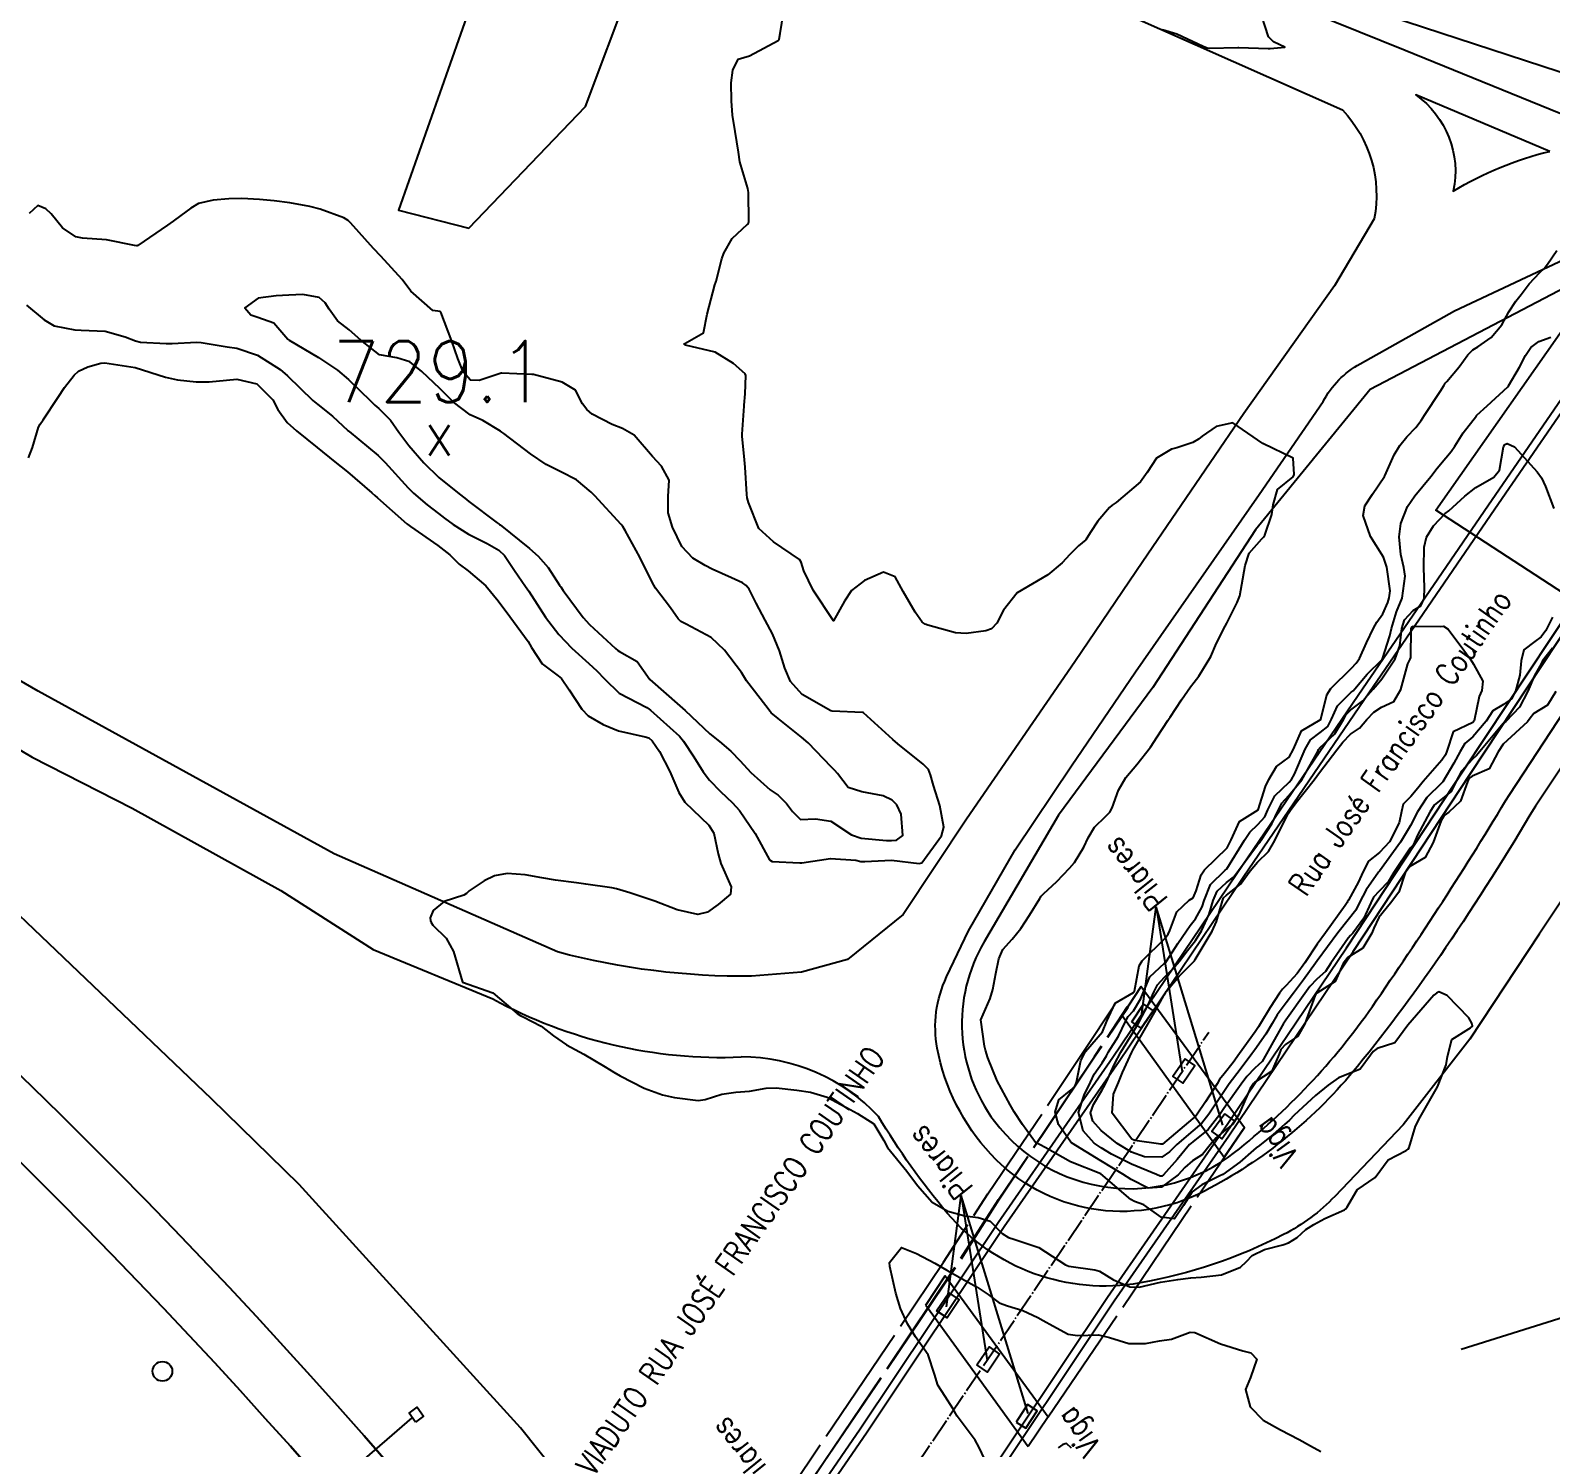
# Model space of a CAD drawing. Header units: metres. Extents: x 318500 to 325275, y 7408834 to 7428799.
# Drawn here: x 323773.1 to 323872.8, y 7420597.8 to 7420690.7 of the extents above; entities that cross this region are included whole.
import ezdxf
from ezdxf.enums import TextEntityAlignment as Align

# ---------------------------------------------------------------- set-up
doc = ezdxf.new("R2010")
doc.units = ezdxf.units.M
doc.header["$MEASUREMENT"] = 0
for name, pattern in [('CONTINUO', [0]), ('TRACEJADO', [8.7, 8, -0.7]), ('TRACO-PONTO', [1.88, 1.6, -0.14, 0, -0.14])]:
    doc.linetypes.add(name, pattern=pattern)
for name, color, linetype in [('Canteiro', 45, 'Continuous'), ('Curvas de Nivel 1m', 11, 'Continuous'), ('Curvas de Nivel 5m', 15, 'Continuous'), ('Divisas', 45, 'Continuous'), ('Edificações', 30, 'Continuous'), ('Linha Férrea', 20, 'Continuous'), ('PILAR', 45, 'Continuous'), ('Pontes_Viadutos_Tubos', 190, 'Continuous'), ('Pontos Cotados', 45, 'Continuous'), ('Postes', 20, 'Continuous'), ('Pórticos', 45, 'Continuous'), ('TEXTO', 45, 'Continuous'), ('VIADUTO', 190, 'Continuous'), ('Vias Primárias', 230, 'Continuous'), ('Vias Secundárias', 230, 'Continuous'), ('VIGA', 190, 'Continuous')]:
    doc.layers.add(name, color=color, linetype=linetype)
doc.styles.add('ROMANS', font='romans', dxfattribs={"height": 0.2})
doc.styles.add('Style-STANDARD', font='STANDARD.shx')

# ---------------------------------------------------------------- blocks, each defined once
blk = doc.blocks.new('ELVTXT_47')
at = {"layer": 'Pontos Cotados', "linetype": 'Continuous', "style": 'Style-STANDARD'}
for s, height, p in [('729.1', 4, (0, 4)), ('x', 3, (0, 0))]:
    blk.add_text(s, height=height, dxfattribs=at).set_placement(p, align=Align.MIDDLE_CENTER)

msp = doc.modelspace()

# ---------------------------------------------------------------- linework, layer by layer
at = {"layer": 'Canteiro'}
msp.add_lwpolyline([(323846.684, 7420647.61), (323840.5, 7420639.227), (323835.632, 7420630.944, 0.303275), (323836.31, 7420619.169, 0.419573), (323852.034, 7420617.117, 0.074922), (323861.081, 7420626.703, 0.016177), (323870.089, 7420640.616), (323878.593, 7420653.574), (323880.651, 7420654.599), (323888.376, 7420667.037), (323896.38, 7420679.045), (323904.203, 7420691.505), (323909.68, 7420700.092, 1.044728), (323908.093, 7420701.006), (323897.716, 7420685.339), (323889.804, 7420673.974), (323882.616, 7420663.461), (323876.839, 7420654.731), (323875.514, 7420652.539), (323865.243, 7420659.235), (323874.967, 7420673.079), (323875.196, 7420674.593), (323860.927, 7420667.148), (323853.411, 7420657.931)], format="xyb", close=True, dxfattribs=at)
at = {"layer": 'Curvas de Nivel 1m', "flags": 128}
for points, elevation in [([(323772.963, 7420662.669), (323773.229, 7420663.328), (323773.625, 7420664.663), (323773.717, 7420664.857), (323773.915, 7420665.157), (323774.909, 7420666.645), (323775.316, 7420667.262), (323775.952, 7420668.072), (323776.25, 7420668.331), (323776.858, 7420668.617), (323777.701, 7420668.867), (323777.964, 7420668.879), (323779.96, 7420668.58), (323781.951, 7420667.939), (323782.725, 7420667.762), (323783.947, 7420667.632), (323784.817, 7420667.642), (323785.949, 7420667.743), (323786.629, 7420667.81), (323787.945, 7420667.502), (323788.977, 7420666.454), (323789.305, 7420665.83), (323789.915, 7420664.983), (323790.544, 7420664.434), (323791.894, 7420663.341), (323793.054, 7420662.402), (323793.87, 7420661.74), (323795.474, 7420660.366), (323795.67, 7420660.185), (323795.847, 7420660.038), (323797.76, 7420658.341), (323797.829, 7420658.284), (323798.01, 7420658.154), (323799.809, 7420656.919), (323800.585, 7420656.298), (323801.196, 7420655.691), (323801.79, 7420655.25), (323802.947, 7420654.268), (323803.765, 7420653.291), (323804.529, 7420652.248), (323805.726, 7420650.611), (323805.952, 7420650.227), (323806.642, 7420649.149), (323807.702, 7420648.376), (323807.912, 7420648.198), (323808.425, 7420647.457), (323809.248, 7420646.184), (323809.664, 7420645.756), (323810.644, 7420645.176), (323811.649, 7420644.756), (323813.393, 7420644.374), (323813.643, 7420644.296), (323813.85, 7420644.118), (323814.328, 7420643.418), (323815.024, 7420642.106), (323815.599, 7420640.715), (323815.997, 7420640.094), (323817.568, 7420638.577), (323817.903, 7420638.065), (323818.178, 7420636.692), (323818.356, 7420636.058), (323819.028, 7420634.536), (323818.991, 7420634.048), (323818.181, 7420633.378), (323817.492, 7420632.872), (323816.843, 7420632.726), (323815.494, 7420633.039), (323814.027, 7420633.59), (323813.505, 7420633.776), (323812.391, 7420634.137), (323811.514, 7420634.405), (323811.204, 7420634.466), (323809.518, 7420634.706), (323808.906, 7420634.8), (323807.522, 7420634.969), (323806.615, 7420635.122), (323805.527, 7420635.331), (323804.357, 7420635.418), (323803.525, 7420635.257), (323802.852, 7420634.935), (323801.856, 7420634.277), (323801.676, 7420634.11), (323801.506, 7420634.002), (323800.228, 7420633.57), (323799.49, 7420632.977), (323799.293, 7420632.503), (323799.331, 7420632.312), (323799.366, 7420632.199), (323799.477, 7420632.02), (323800.355, 7420631.182), (323800.84, 7420630.289), (323801.43, 7420628.28), (323803.42, 7420627.599), (323804.997, 7420626.236), (323805.25, 7420626.084), (323805.398, 7420626.022), (323806.577, 7420625.397), (323807.386, 7420624.779), (323808.239, 7420624.191), (323809.371, 7420623.574), (323810.768, 7420622.75), (323811.354, 7420622.386), (323811.769, 7420622.144), (323813.338, 7420621.351), (323814.532, 7420620.908), (323815.329, 7420620.729), (323816.877, 7420620.526), (323817.328, 7420620.588), (323818.431, 7420620.956), (323819.335, 7420621.068), (323820.229, 7420621.139), (323821.34, 7420621.334), (323821.991, 7420621.359), (323823.338, 7420621.208), (323824.237, 7420621.076), (323825.332, 7420620.76), (323826.848, 7420619.945), (323827.317, 7420619.687), (323828.382, 7420618.995), (323829.049, 7420617.914), (323829.293, 7420617.447), (323830.555, 7420615.891), (323831.256, 7420614.952), (323832.213, 7420613.87), (323833.234, 7420613.269), (323834.352, 7420612.964), (323835.23, 7420612.862), (323836.031, 7420612.621), (323836.8, 7420611.806), (323837.216, 7420611.547), (323837.575, 7420611.436), (323839.207, 7420610.906), (323840.959, 7420609.753), (323841.189, 7420609.665), (323842.893, 7420609.432), (323843.186, 7420609.335), (323844.107, 7420608.784), (323845.176, 7420608.31), (323845.792, 7420608.306), (323847.179, 7420608.619), (323848.332, 7420608.803), (323849.183, 7420608.913), (323849.855, 7420608.962), (323851.185, 7420609.095), (323852.435, 7420609.601), (323852.82, 7420609.971), (323853.202, 7420610.362), (323854.011, 7420610.774), (323855.213, 7420611.07), (323855.579, 7420611.192), (323856.14, 7420611.551), (323856.709, 7420612.066), (323857.233, 7420612.397), (323857.962, 7420612.806), (323859.248, 7420613.376), (323859.337, 7420613.421), (323859.416, 7420613.508), (323860.095, 7420614.668), (323861.27, 7420615.49), (323862.121, 7420616.644), (323863.297, 7420617.252), (323863.419, 7420617.337), (323863.486, 7420617.457), (323863.918, 7420618.854), (323864.213, 7420619.447), (323865.35, 7420621.43), (323865.931, 7420622.865), (323866.012, 7420623.424), (323866.29, 7420624.528), (323867.407, 7420625.235), (323867.524, 7420625.292), (323867.641, 7420625.407), (323867.614, 7420625.609), (323867.415, 7420625.941), (323865.997, 7420627.424), (323865.433, 7420627.661), (323865.286, 7420627.579), (323865.113, 7420627.435), (323863.41, 7420625.46), (323862.551, 7420624.314), (323861.387, 7420623.939), (323861.126, 7420623.751), (323860.969, 7420623.494), (323860.29, 7420622.576), (323859.361, 7420622.219), (323858.863, 7420622.011), (323858.19, 7420621.527), (323857.343, 7420620.85), (323855.951, 7420619.561), (323855.643, 7420619.247), (323855.321, 7420618.967), (323854.581, 7420618.307), (323853.683, 7420617.586), (323853.465, 7420617.421), (323853.295, 7420617.27), (323852.392, 7420616.494), (323851.271, 7420615.676), (323851.228, 7420615.663), (323851.113, 7420615.622), (323849.903, 7420614.994), (323849.259, 7420614.535), (323848.691, 7420613.648), (323848.113, 7420612.781), (323847.238, 7420612.884), (323846.107, 7420613.687), (323845.477, 7420613.922), (323845.253, 7420614.041), (323843.27, 7420615.72), (323841.282, 7420616.519), (323839.621, 7420617.449), (323839.298, 7420617.628), (323839.002, 7420617.783), (323838.145, 7420618.958), (323837.603, 7420619.797), (323837.327, 7420620.249), (323836.485, 7420621.813), (323835.865, 7420623.33), (323835.714, 7420623.825), (323835.658, 7420624.101), (323835.4, 7420625.83), (323836.02, 7420627.222), (323836.197, 7420627.818), (323836.401, 7420628.86), (323836.59, 7420629.819), (323836.857, 7420630.425), (323837.473, 7420631.118), (323838.03, 7420631.802), (323838.598, 7420632.688), (323839.267, 7420633.784), (323839.365, 7420633.93), (323839.515, 7420634.089), (323840.399, 7420634.895), (323841.223, 7420635.755), (323841.544, 7420636.137), (323842.166, 7420637.132), (323842.438, 7420637.741), (323842.86, 7420638.447), (323843.581, 7420639.14), (323843.872, 7420639.439), (323844.021, 7420639.724), (323844.442, 7420640.883), (323844.922, 7420641.71), (323845.629, 7420642.563), (323846.524, 7420643.687), (323846.968, 7420644.362), (323847.666, 7420645.435), (323847.762, 7420645.575), (323847.825, 7420645.668), (323848.559, 7420646.789), (323849.151, 7420647.655), (323849.393, 7420647.963), (323849.707, 7420648.34), (323850.494, 7420649.638), (323850.866, 7420650.5), (323851.434, 7420651.625), (323851.549, 7420651.827), (323851.76, 7420652.265), (323852.219, 7420653.168), (323852.388, 7420653.611), (323852.532, 7420654.354), (323852.741, 7420655.606), (323853.011, 7420656.403), (323853.826, 7420657.35), (323853.952, 7420657.465), (323854.035, 7420657.588), (323854.492, 7420658.942), (323854.577, 7420659.583), (323854.866, 7420660.584), (323855.878, 7420661.408), (323855.959, 7420661.569), (323855.896, 7420662.64), (323853.91, 7420663.59), (323851.93, 7420664.956), (323850.843, 7420664.719), (323849.917, 7420664.088), (323849.68, 7420663.886), (323849.307, 7420663.656), (323848.253, 7420663.319), (323847.903, 7420663.218), (323846.938, 7420662.64), (323846.307, 7420661.694), (323845.874, 7420661.085), (323844.288, 7420659.724), (323844.028, 7420659.557), (323843.855, 7420659.411), (323843.081, 7420658.498), (323842.574, 7420657.743), (323842.285, 7420657.284), (323841.817, 7420656.888), (323841.243, 7420656.324), (323840.739, 7420655.766), (323839.792, 7420654.983), (323837.78, 7420653.81), (323836.898, 7420652.684), (323836.463, 7420651.823), (323836.115, 7420651.456), (323835.742, 7420651.316), (323834.45, 7420651.138), (323833.74, 7420651.182), (323831.941, 7420651.693), (323831.748, 7420651.759), (323831.558, 7420651.892), (323831.113, 7420652.544), (323830.319, 7420653.905), (323829.789, 7420654.852), (323829.026, 7420655.155), (323827.787, 7420654.623), (323826.936, 7420653.953), (323826.46, 7420653.269), (323825.75, 7420651.97), (323824.424, 7420653.984), (323823.793, 7420655.251), (323823.635, 7420655.829), (323823.51, 7420655.994), (323821.817, 7420657.143), (323820.861, 7420658.035), (323820.167, 7420659.734), (323820.093, 7420660.047), (323820.062, 7420660.247), (323819.955, 7420662.049), (323819.891, 7420662.768), (323819.761, 7420664.051), (323819.76, 7420664.204), (323819.881, 7420666.051), (323819.889, 7420666.102), (323819.948, 7420666.846), (323820.008, 7420668.049), (323819.962, 7420668.16), (323819.19, 7420668.839), (323817.983, 7420669.584), (323816.044, 7420670.045), (323815.989, 7420670.059), (323815.955, 7420670.101), (323815.954, 7420670.137), (323815.991, 7420670.163), (323817.224, 7420670.859), (323817.457, 7420672.078), (323817.961, 7420673.993), (323817.993, 7420674.071), (323818.004, 7420674.107), (323818.043, 7420674.242), (323818.432, 7420675.699), (323818.551, 7420676.065), (323819.108, 7420677.032), (323820.099, 7420677.972), (323820.143, 7420678.006), (323820.175, 7420678.049), (323820.195, 7420678.143), (323820.179, 7420680.049), (323820.124, 7420680.303), (323819.598, 7420682.056), (323819.516, 7420682.696), (323819.289, 7420684.059), (323819.133, 7420685.113), (323819.053, 7420686.061), (323819.032, 7420687.248), (323819.146, 7420688.061), (323819.497, 7420688.797), (323820.24, 7420689), (323822.13, 7420690.022), (323822.175, 7420690.097), (323822.257, 7420690.482), (323822.468, 7420691.826)], 732), ([(323847.32, 7420690.734), (323848.268, 7420690.454), (323849.982, 7420689.653), (323850.258, 7420689.541), (323850.393, 7420689.513), (323852.259, 7420689.548), (323852.328, 7420689.551), (323854.258, 7420689.485), (323854.374, 7420689.483), (323855.338, 7420689.584), (323854.591, 7420689.923), (323854.267, 7420690.253), (323853.836, 7420691.604)], 732), ([(323772.838, 7420672.672), (323774, 7420671.698), (323774.656, 7420671.309), (323775.994, 7420671.041), (323776.408, 7420671.037), (323777.994, 7420670.956), (323779.302, 7420670.587), (323779.986, 7420670.324), (323780.309, 7420670.251), (323781.984, 7420670.152), (323782.384, 7420670.144), (323783.986, 7420670.233), (323784.292, 7420670.21), (323785.982, 7420669.945), (323786.631, 7420669.839), (323787.974, 7420669.387), (323789.474, 7420668.447), (323789.954, 7420668.034), (323791.607, 7420666.423), (323791.927, 7420666.149), (323792.9, 7420665.386), (323793.911, 7420664.452), (323793.944, 7420664.423), (323793.98, 7420664.389), (323795.887, 7420662.815), (323796.348, 7420662.355), (323797.855, 7420660.682), (323798.204, 7420660.335), (323799.102, 7420659.581), (323799.837, 7420659.02), (323800.243, 7420658.713), (323800.801, 7420658.295), (323801.821, 7420657.663), (323803.04, 7420657.039), (323803.805, 7420656.609), (323804.179, 7420656.254), (323804.821, 7420655.275), (323805.554, 7420654.233), (323805.775, 7420653.913), (323806.871, 7420652.213), (323807.733, 7420651.071), (323808.58, 7420650.191), (323809.71, 7420649.172), (323810.231, 7420648.698), (323810.739, 7420648.164), (323811.686, 7420647.232), (323813.498, 7420646.297), (323813.671, 7420646.19), (323813.758, 7420646.119), (323815.645, 7420644.409), (323815.919, 7420644.096), (323816.598, 7420643.054), (323817.205, 7420642.076), (323817.612, 7420641.53), (323818.333, 7420640.791), (323819.127, 7420640.047), (323819.583, 7420639.544), (323820.61, 7420638.029), (323821.543, 7420636.306), (323821.717, 7420636.192), (323823.541, 7420636.101), (323823.671, 7420636.117), (323825.544, 7420636.398), (323827.207, 7420636.279), (323827.543, 7420636.208), (323827.809, 7420636.202), (323829.544, 7420636.284), (323831.361, 7420636.073), (323831.542, 7420636.116), (323832.825, 7420637.871), (323832.978, 7420638.46), (323832.72, 7420639.873), (323832.312, 7420641.177), (323832.113, 7420641.883), (323831.979, 7420642.24), (323831.627, 7420642.569), (323829.974, 7420643.907), (323829.644, 7420644.2), (323827.71, 7420645.939), (323827.67, 7420645.967), (323827.642, 7420645.969), (323825.671, 7420646.053), (323825.569, 7420646.074), (323823.687, 7420647.143), (323822.929, 7420648.002), (323822.567, 7420648.865), (323822.205, 7420650.013), (323821.737, 7420651.12), (323821.259, 7420652.027), (323820.673, 7420653.13), (323820.219, 7420654.043), (323820.031, 7420654.295), (323819.784, 7420654.459), (323819.056, 7420654.788), (323817.793, 7420655.367), (323817.329, 7420655.61), (323816.532, 7420656.089), (323815.811, 7420656.85), (323815.195, 7420658.11), (323814.906, 7420659.052), (323814.9, 7420660.114), (323814.963, 7420661.205), (323814.478, 7420662.121), (323813.889, 7420662.747), (323812.672, 7420664.142), (323811.916, 7420664.575), (323811.236, 7420664.845), (323809.93, 7420665.525), (323809.569, 7420665.82), (323809.287, 7420666.19), (323808.831, 7420667.084), (323807.951, 7420667.62), (323806.069, 7420668.118), (323805.959, 7420668.13), (323804.004, 7420668.214), (323803.959, 7420668.207), (323802.509, 7420667.724), (323801.952, 7420667.761), (323801.465, 7420668.295), (323801.104, 7420669.167), (323800.729, 7420670.303), (323800.009, 7420672.216), (323799.951, 7420672.253), (323799.466, 7420672.318), (323798.029, 7420673.594), (323797.463, 7420674.349), (323796.063, 7420675.874), (323795.579, 7420676.375), (323794.087, 7420678.065), (323793.917, 7420678.222), (323793.641, 7420678.397), (323792.098, 7420678.963), (323791.405, 7420679.126), (323790.104, 7420679.364), (323789.068, 7420679.498), (323788.107, 7420679.585), (323786.942, 7420679.653), (323786.107, 7420679.628), (323785.078, 7420679.543), (323784.102, 7420679.33), (323783.599, 7420679.034), (323782.947, 7420678.541), (323782.453, 7420678.179), (323782.084, 7420677.903), (323780.142, 7420676.579), (323780.092, 7420676.557), (323780.07, 7420676.558), (323779.919, 7420676.582), (323778.073, 7420676.942), (323776.507, 7420677.057), (323776.075, 7420677.139), (323775.183, 7420677.746), (323774.449, 7420678.655), (323774.095, 7420678.979), (323773.574, 7420679.189), (323773.009, 7420678.671)], 731), ([(323873.116, 7420647.336), (323872.576, 7420646.451), (323871.678, 7420645.898), (323871.434, 7420645.593), (323871.251, 7420645.356), (323869.655, 7420643.897), (323869.338, 7420643.385), (323868.748, 7420642.278), (323867.626, 7420641.799), (323867.402, 7420641.632), (323867.311, 7420641.413), (323866.86, 7420640.159), (323866.089, 7420639.425), (323865.791, 7420639.225), (323865.585, 7420638.885), (323865.063, 7420637.438), (323864.536, 7420636.464), (323863.546, 7420635.882), (323863.239, 7420635.465), (323862.81, 7420634.181), (323862.278, 7420633.478), (323861.5, 7420632.521), (323861.168, 7420631.819), (323861.043, 7420631.494), (323860.464, 7420630.511), (323859.466, 7420629.905), (323859.177, 7420629.514), (323858.638, 7420628.326), (323857.431, 7420627.579), (323857.409, 7420627.562), (323857.394, 7420627.541), (323857.336, 7420627.448), (323856.65, 7420625.551), (323856.205, 7420624.751), (323855.39, 7420624.204), (323855.088, 7420623.868), (323854.97, 7420623.574), (323854.49, 7420622.452), (323853.352, 7420621.704), (323853.287, 7420621.655), (323853.245, 7420621.592), (323853.062, 7420621.31), (323852.326, 7420619.605), (323851.943, 7420618.988), (323851.313, 7420618.503), (323850.845, 7420618.087), (323850.457, 7420617.628), (323849.934, 7420616.99), (323849.284, 7420616.57), (323848.788, 7420616.137), (323848.353, 7420615.654), (323847.262, 7420614.848), (323846.371, 7420614.793), (323845.267, 7420615.352), (323844.715, 7420615.706), (323843.283, 7420616.583), (323841.349, 7420617.749), (323841.323, 7420617.773), (323841.301, 7420617.807), (323840.506, 7420618.956), (323840.289, 7420619.765), (323840.513, 7420620.581), (323841.342, 7420621.222), (323841.594, 7420621.498), (323841.68, 7420621.745), (323841.96, 7420623.153), (323842.28, 7420623.736), (323843.393, 7420625.043), (323843.678, 7420625.726), (323844.216, 7420626.92), (323845.429, 7420627.62), (323845.465, 7420627.664), (323845.479, 7420627.699), (323845.796, 7420629.354), (323845.98, 7420629.692), (323847.475, 7420631.149), (323847.703, 7420631.442), (323847.807, 7420631.667), (323848.271, 7420632.89), (323849.08, 7420633.654), (323849.34, 7420633.824), (323849.519, 7420634.272), (323849.864, 7420635.316), (323850.064, 7420635.642), (323851.555, 7420637.092), (323851.829, 7420637.616), (323852.36, 7420638.827), (323853.59, 7420639.59), (323854.084, 7420641.114), (323854.29, 7420641.583), (323854.789, 7420642.418), (323855.635, 7420643.037), (323855.92, 7420643.566), (323856.443, 7420644.773), (323857.669, 7420645.493), (323857.699, 7420645.511), (323857.71, 7420645.539), (323858.104, 7420647.124), (323858.352, 7420647.53), (323859.714, 7420648.871), (323860.024, 7420649.2), (323860.228, 7420649.505), (323860.697, 7420650.539), (323861.16, 7420651.496), (323861.372, 7420651.878), (323861.764, 7420652.439), (323862.086, 7420653.174), (323862.191, 7420653.484), (323862.239, 7420653.937), (323862.037, 7420655.486), (323861.81, 7420656.144), (323860.965, 7420657.499), (323860.482, 7420658.872), (323860.592, 7420659.503), (323861.094, 7420660.271), (323861.879, 7420661.431), (323861.909, 7420661.49), (323862.516, 7420662.866), (323862.889, 7420663.475), (323863.348, 7420664.039), (323863.928, 7420664.657), (323864.277, 7420665.112), (323864.495, 7420665.452), (323865.538, 7420667.018), (323865.782, 7420667.433), (323865.848, 7420667.545), (323865.964, 7420667.672), (323866.779, 7420668.621), (323867.346, 7420669.416), (323867.664, 7420669.744), (323867.998, 7420669.946), (323868.864, 7420670.541), (323869.578, 7420671.387), (323870.028, 7420672.222), (323870.48, 7420672.931), (323870.841, 7420673.372), (323871.362, 7420674.055), (323872.062, 7420674.803), (323872.343, 7420675.079), (323872.567, 7420675.353), (323873.171, 7420676.257)], 733), ([(323872.893, 7420650.178), (323872.243, 7420649.345), (323872.058, 7420649.005), (323871.71, 7420648.384), (323871.272, 7420647.356), (323870.737, 7420646.312), (323869.825, 7420645.378), (323869.669, 7420645.236), (323868.137, 7420643.403), (323867.91, 7420643.142), (323867.643, 7420642.911), (323866.916, 7420642.128), (323866.564, 7420641.421), (323866.249, 7420640.785), (323865.603, 7420640.271), (323865.145, 7420639.889), (323864.85, 7420639.441), (323864.045, 7420637.923), (323863.849, 7420637.456), (323863.75, 7420637.274), (323863.564, 7420637.077), (323862.48, 7420635.476), (323862.131, 7420634.881), (323861.522, 7420634.259), (323861.158, 7420633.851), (323860.987, 7420633.495), (323860.522, 7420632.478), (323859.795, 7420631.507), (323859.645, 7420631.351), (323859.485, 7420631.176), (323858.354, 7420629.527), (323858.001, 7420628.983), (323857.444, 7420628.479), (323856.986, 7420627.997), (323856.659, 7420627.552), (323855.412, 7420625.808), (323855.312, 7420625.67), (323855.255, 7420625.572), (323854.579, 7420624.387), (323854.15, 7420623.582), (323853.864, 7420623.093), (323853.366, 7420622.643), (323852.847, 7420622.108), (323852.472, 7420621.603), (323851.334, 7420620.011), (323851.083, 7420619.624), (323850.321, 7420618.624), (323849.302, 7420617.821), (323849.092, 7420617.643), (323848.278, 7420616.663), (323847.384, 7420615.668), (323847.269, 7420615.582), (323847.175, 7420615.577), (323846.929, 7420615.675), (323845.28, 7420616.352), (323843.982, 7420617.02), (323843.296, 7420617.422), (323842.843, 7420617.727), (323842.11, 7420618.54), (323841.804, 7420619.743), (323842.19, 7420620.884), (323842.596, 7420621.731), (323842.833, 7420622.253), (323843.369, 7420622.999), (323843.643, 7420623.451), (323843.79, 7420623.716), (323844.431, 7420624.75), (323844.905, 7420625.707), (323845.08, 7420626.03), (323845.411, 7420626.419), (323845.908, 7420627.208), (323846.088, 7420627.69), (323846.488, 7420628.641), (323847.458, 7420629.534), (323847.531, 7420629.597), (323847.586, 7420629.669), (323848.32, 7420630.813), (323848.893, 7420631.656), (323849.136, 7420632.003), (323849.492, 7420632.445), (323849.928, 7420633.219), (323850.051, 7420633.642), (323850.468, 7420634.694), (323851.438, 7420635.622), (323851.541, 7420635.716), (323852.703, 7420637.603), (323853.038, 7420638.128), (323853.575, 7420638.614), (323854.035, 7420639.133), (323854.236, 7420639.584), (323854.679, 7420640.504), (323855.617, 7420641.395), (323855.78, 7420641.568), (323855.981, 7420641.922), (323856.682, 7420643.554), (323857.017, 7420644.182), (323857.657, 7420644.646), (323858.156, 7420645.039), (323858.413, 7420645.529), (323858.804, 7420646.402), (323859.697, 7420647.297), (323859.817, 7420647.39), (323859.924, 7420647.508), (323860.737, 7420648.472), (323861.72, 7420649.445), (323861.748, 7420649.49), (323862.232, 7420650.993), (323862.334, 7420651.481), (323862.675, 7420652.568), (323863.043, 7420653.471), (323863.222, 7420654.897), (323863.143, 7420655.47), (323862.955, 7420656.331), (323862.841, 7420657.475), (323862.953, 7420658.364), (323863.393, 7420659.467), (323863.867, 7420660.178), (323864.912, 7420661.445), (323865.338, 7420661.988), (323865.899, 7420662.664), (323866.257, 7420663.074), (323866.496, 7420663.424), (323867.036, 7420664.306), (323867.901, 7420665.41), (323867.92, 7420665.431), (323867.94, 7420665.449), (323868.613, 7420666.067), (323869.959, 7420667.307), (323870.019, 7420667.379), (323870.738, 7420668.61), (323871.114, 7420669.363), (323871.468, 7420669.888), (323872.004, 7420670.283), (323872.793, 7420670.564)], 734), ([(323835.838, 7420596.637), (323835.275, 7420597.826), (323835.037, 7420598.273), (323833.855, 7420599.848), (323833.565, 7420600.352), (323833.073, 7420601.12), (323832.595, 7420601.865), (323832.369, 7420602.589), (323831.959, 7420603.872), (323831.127, 7420605.043), (323830.609, 7420605.888), (323830.145, 7420606.89), (323829.828, 7420607.9), (323829.436, 7420609.657), (323829.418, 7420609.907), (323830.204, 7420610.896), (323831.199, 7420610.511), (323832.386, 7420609.868), (323833.183, 7420609.421), (323834.177, 7420608.843), (323835.167, 7420608.288), (323835.885, 7420607.819), (323836.613, 7420607.267), (323837.153, 7420607.07), (323838.169, 7420606.77), (323839.145, 7420606.302), (323839.491, 7420606.122), (323840.12, 7420605.765), (323841.132, 7420605.209), (323841.751, 7420605.121), (323843.132, 7420605.165), (323843.852, 7420604.99), (323845.123, 7420604.6), (323846.199, 7420604.608), (323847.127, 7420604.778), (323847.906, 7420604.881), (323849.136, 7420605.341), (323849.445, 7420605.328), (323851.124, 7420604.573), (323852.599, 7420604.117), (323853.116, 7420604.001), (323853.512, 7420603.584), (323853.098, 7420602.38), (323852.757, 7420601.595), (323853.073, 7420600.463), (323853.927, 7420599.577), (323855.051, 7420598.946), (323856.288, 7420598.301), (323857.035, 7420597.902), (323857.694, 7420597.53)], 733), ([(323841.347, 7420597.745), (323841.034, 7420598.041), (323840.796, 7420597.991), (323840.488, 7420597.758)], 733)]:
    msp.add_lwpolyline(points, dxfattribs=dict(at, elevation=elevation))
at = {"layer": 'Curvas de Nivel 1m', "elevation": 736, "flags": 128}
msp.add_lwpolyline([(323863.752, 7420651.625), (323865.571, 7420651.614), (323865.753, 7420651.626), (323866.06, 7420651.427), (323867.084, 7420650.062), (323867.543, 7420649.412), (323867.717, 7420649.127), (323868.323, 7420648.017), (323868.255, 7420647.402), (323868.075, 7420647.023), (323867.747, 7420645.409), (323867.669, 7420645.317), (323866.391, 7420644.695), (323865.965, 7420643.427), (323865.877, 7420643.188), (323865.634, 7420642.851), (323864.404, 7420641.448), (323864.054, 7420641.013), (323863.605, 7420640.456), (323863.11, 7420639.954), (323862.989, 7420639.469), (323862.836, 7420638.728), (323862.197, 7420637.48), (323861.553, 7420636.789), (323860.823, 7420636.221), (323860.463, 7420635.501), (323860.175, 7420634.859), (323859.512, 7420633.675), (323859.449, 7420633.573), (323859.419, 7420633.511), (323859.307, 7420633.313), (323858.005, 7420631.532), (323857.472, 7420630.779), (323856.647, 7420629.552), (323856.154, 7420628.855), (323855.437, 7420628.067), (323855.182, 7420627.824), (323854.991, 7420627.574), (323854.372, 7420626.629), (323853.749, 7420625.587), (323853.617, 7420625.368), (323853.394, 7420625.034), (323852.376, 7420623.605), (323851.955, 7420623.028), (323851.36, 7420622.29), (323851.067, 7420621.912), (323850.895, 7420621.627), (323850.139, 7420620.445), (323849.604, 7420619.646), (323849.476, 7420619.49), (323849.317, 7420619.344), (323847.31, 7420617.67), (323847.22, 7420617.671), (323845.506, 7420617.901), (323845.303, 7420618.003), (323844.017, 7420619.713), (323844.097, 7420620.954), (323844.429, 7420621.709), (323844.706, 7420622.36), (323845.309, 7420623.701), (323845.381, 7420623.832), (323846.448, 7420625.684), (323846.786, 7420626.302), (323847.427, 7420627.456), (323847.509, 7420627.589), (323847.563, 7420627.669), (323848.42, 7420628.686), (323849.374, 7420629.651), (323849.417, 7420629.694), (323849.461, 7420629.765), (323850.573, 7420631.634), (323850.856, 7420632.263), (323851.245, 7420633.624), (323851.327, 7420633.809), (323851.515, 7420633.982), (323852.429, 7420634.704), (323853.072, 7420635.597), (323853.546, 7420636.161), (323854.281, 7420636.854), (323854.687, 7420637.579), (323854.969, 7420638.176), (323855.587, 7420639.371), (323855.703, 7420639.568), (323856.096, 7420640.061), (323857.271, 7420641.545), (323857.625, 7420642.035), (323858.752, 7420643.523), (323859.148, 7420644.017), (323859.655, 7420644.541), (323860.231, 7420644.935), (323860.722, 7420645.499), (323861.181, 7420645.991), (323861.682, 7420646.312), (323862.487, 7420646.679), (323862.957, 7420647.471), (323863.4, 7420649.148), (323863.57, 7420649.462), (323863.601, 7420649.582), (323863.636, 7420651.462), (323863.659, 7420651.554)], close=True, dxfattribs=at)
at = {"layer": 'Curvas de Nivel 5m', "elevation": 730, "flags": 128}
msp.add_lwpolyline([(323819.906, 7420648.251), (323819.705, 7420648.59), (323818.608, 7420650.061), (323817.732, 7420650.885), (323816.082, 7420651.757), (323815.747, 7420651.92), (323815.568, 7420652.103), (323815.055, 7420652.816), (323814.083, 7420654.125), (323813.961, 7420654.306), (323813.785, 7420654.633), (323813.055, 7420656.137), (323812.076, 7420657.898), (323811.928, 7420658.149), (323811.832, 7420658.285), (323810.087, 7420660.177), (323809.976, 7420660.293), (323809.862, 7420660.401), (323808.893, 7420661.218), (323807.875, 7420661.747), (323806.904, 7420662.22), (323805.89, 7420662.911), (323804.128, 7420664.257), (323803.995, 7420664.343), (323803.911, 7420664.4), (323802.755, 7420665.114), (323801.922, 7420665.474), (323800.828, 7420666.301), (323799.943, 7420667.206), (323798.759, 7420668.328), (323797.969, 7420668.956), (323797.108, 7420669.218), (323795.976, 7420669.421), (323794.758, 7420670.382), (323793.997, 7420671.048), (323793.231, 7420671.631), (323792.682, 7420672.41), (323792.424, 7420672.822), (323792.021, 7420673.159), (323790.949, 7420673.361), (323790.023, 7420673.312), (323789.194, 7420673.287), (323788.02, 7420673.117), (323787.151, 7420672.483), (323787.552, 7420672.024), (323788.004, 7420671.88), (323789.053, 7420671.512), (323789.96, 7420670.44), (323789.99, 7420670.413), (323790.052, 7420670.377), (323791.972, 7420669.227), (323793.214, 7420668.401), (323793.951, 7420667.794), (323795.402, 7420666.375), (323795.669, 7420666.115), (323795.925, 7420665.89), (323796.69, 7420665.125), (323797.244, 7420664.347), (323797.897, 7420663.469), (323798.887, 7420662.325), (323799.866, 7420661.366), (323801.206, 7420660.29), (323801.576, 7420660.013), (323801.845, 7420659.804), (323803.691, 7420658.402), (323803.83, 7420658.308), (323803.854, 7420658.283), (323803.881, 7420658.259), (323805.807, 7420656.713), (323806.374, 7420656.224), (323807.039, 7420655.464), (323807.781, 7420654.308), (323807.827, 7420654.247), (323807.858, 7420654.199), (323808.019, 7420653.955), (323809.326, 7420652.184), (323809.743, 7420651.733), (323811.463, 7420650.154), (323811.597, 7420650.03), (323811.718, 7420649.956), (323812.884, 7420649.311), (323813.7, 7420648.12), (323815.675, 7420646.413), (323816.025, 7420646.095), (323817.648, 7420644.576), (323818.273, 7420644.061), (323819.016, 7420643.432), (323819.628, 7420642.793), (323820.317, 7420642.033), (323821.603, 7420640.899), (323822.125, 7420640.54), (323822.666, 7420640.004), (323823.058, 7420639.474), (323823.575, 7420638.96), (323824.558, 7420638.993), (323825.573, 7420638.847), (323826.932, 7420637.946), (323827.558, 7420637.733), (323829.216, 7420637.575), (323829.557, 7420637.565), (323829.876, 7420637.588), (323830.298, 7420637.903), (323830.177, 7420639.308), (323829.896, 7420639.907), (323829.595, 7420640.215), (323829.004, 7420640.514), (323827.602, 7420640.766), (323826.703, 7420641.05), (323826.001, 7420641.964), (323825.828, 7420642.173), (323825.624, 7420642.384), (323824.077, 7420643.986), (323823.645, 7420644.339), (323822.114, 7420645.562), (323821.669, 7420645.935), (323821.596, 7420646.021), (323821.309, 7420646.392), (323820.035, 7420648.045)], close=True, dxfattribs=at)
at = {"layer": 'Curvas de Nivel 5m', "elevation": 735, "flags": 128}
msp.add_lwpolyline([(323872.886, 7420652.216), (323872.462, 7420651.343), (323872.161, 7420650.928), (323871.739, 7420650.621), (323871.02, 7420650.072), (323870.843, 7420649.363), (323870.758, 7420648.412), (323870.464, 7420647.369), (323870.199, 7420646.866), (323869.687, 7420646.481), (323868.989, 7420646.082), (323868.546, 7420645.397), (323867.66, 7420644.378), (323867.136, 7420643.934), (323866.84, 7420643.418), (323866.414, 7420642.64), (323865.697, 7420641.429), (323865.666, 7420641.383), (323865.619, 7420641.336), (323864.65, 7420640.399), (323864.05, 7420639.453), (323863.581, 7420638.551), (323862.922, 7420637.47), (323861.541, 7420635.557), (323861.512, 7420635.519), (323861.487, 7420635.491), (323860.681, 7420634.34), (323860.248, 7420633.503), (323859.994, 7420633.016), (323859.499, 7420632.366), (323858.82, 7420631.52), (323857.462, 7420629.692), (323857.351, 7420629.542), (323856.564, 7420628.433), (323855.904, 7420627.563), (323855.424, 7420626.934), (323854.845, 7420626.146), (323854.502, 7420625.579), (323854.091, 7420624.885), (323853.383, 7420623.852), (323853.185, 7420623.593), (323852.404, 7420622.564), (323851.7, 7420621.615), (323851.345, 7420621.11), (323850.36, 7420619.634), (323849.9, 7420619.056), (323849.309, 7420618.552), (323848.252, 7420617.656), (323847.789, 7420617.166), (323847.287, 7420616.815), (323846.144, 7420616.831), (323845.292, 7420617.144), (323844.339, 7420617.71), (323843.308, 7420618.556), (323842.763, 7420619.176), (323842.606, 7420619.731), (323842.787, 7420620.269), (323843.342, 7420621.191), (323843.529, 7420621.536), (323843.618, 7420621.717), (323844.171, 7420622.909), (323844.59, 7420623.708), (323845.393, 7420625.011), (323845.792, 7420625.694), (323846.348, 7420626.754), (323846.767, 7420627.68), (323846.991, 7420628.122), (323847.444, 7420628.615), (323847.976, 7420629.141), (323848.425, 7420629.66), (323848.876, 7420630.245), (323849.474, 7420631.019), (323849.872, 7420631.644), (323850.381, 7420632.752), (323850.641, 7420633.633), (323850.9, 7420634.249), (323851.528, 7420634.82), (323851.97, 7420635.177), (323852.311, 7420635.608), (323853.557, 7420637.285), (323853.695, 7420637.453), (323853.792, 7420637.588), (323854.486, 7420638.671), (323854.92, 7420639.577), (323855.153, 7420640.018), (323855.604, 7420640.522), (323856.449, 7420641.558), (323857.503, 7420643.406), (323857.559, 7420643.541), (323857.589, 7420643.593), (323857.642, 7420643.644), (323858.612, 7420644.569), (323859.191, 7420645.517), (323859.356, 7420645.834), (323859.68, 7420646.144), (323860.459, 7420646.731), (323861.143, 7420647.496), (323861.397, 7420647.799), (323861.707, 7420648.169), (323862.587, 7420649.477), (323862.88, 7420650.326), (323863.006, 7420651.471), (323863.181, 7420652.046), (323863.768, 7420652.66), (323864.262, 7420652.963), (323864.483, 7420653.449), (323864.506, 7420654.168), (323864.466, 7420655.45), (323864.472, 7420656.798), (323864.631, 7420657.448), (323865.083, 7420658.199), (323865.854, 7420659.01), (323866.091, 7420659.193), (323866.356, 7420659.425), (323867.14, 7420660.145), (323867.873, 7420660.71), (323869.045, 7420661.393), (323869.422, 7420661.852), (323869.686, 7420663.383), (323869.758, 7420663.537), (323869.913, 7420663.595), (323870.411, 7420663.372), (323871.886, 7420661.739), (323872.167, 7420661.347), (323872.439, 7420660.779), (323872.982, 7420659.339)], dxfattribs=at)
at = {"layer": 'Divisas'}
msp.add_lwpolyline([(323869.336, 7420491.956), (323845.777, 7420563.118), (323839.209, 7420574.486), (323830.888, 7420566.888), (323805.234, 7420599.086), (323790.712, 7420615.037), (323784.959, 7420620.645), (323768.467, 7420636.368)], dxfattribs=at)
at = {"layer": 'Edificações'}
msp.add_lwpolyline([(323815.299, 7420701.172), (323806.031, 7420703.903), (323797.224, 7420678.902), (323801.825, 7420677.703), (323809.493, 7420685.696), (323815.299, 7420701.172)], close=True, dxfattribs=at)
msp.add_lwpolyline([(323873.932, 7420700.874), (323877.643, 7420690.337), (323885.508, 7420693.094), (323886.695, 7420690.574), (323882.23, 7420685.057), (323882.23, 7420685.057), (323862.233, 7420691.593)], dxfattribs=at)
at = {"layer": 'Linha Férrea'}
for points in [[(322143.825, 7422393.254, 0.177055), (322348.62, 7422102.056), (322434.806, 7422041.149, -0.110991), (322629.993, 7421830.678), (322682.61, 7421743.599), (322746.773, 7421641.593), (322762.264, 7421616.034), (322784.09, 7421580.598, 0.089131), (322895.412, 7421449.131), (322994.737, 7421367.338, -0.08158), (323134.171, 7421212.836), (323192.504, 7421114.159, 0.09806), (323348.116, 7420944.919), (323507.932, 7420825.984), (323699.619, 7420681.705), (323733.067, 7420655.668, -0.104587), (323843.705, 7420529.863, -0.339852), (323771.4, 7420065.587)], [(323771.4, 7420065.587, 0.339852), (323843.705, 7420529.863, 0.104587), (323733.067, 7420655.668), (323699.619, 7420681.705), (323507.932, 7420825.984), (323348.116, 7420944.919, -0.09806), (323192.504, 7421114.159), (323134.171, 7421212.836, 0.08158), (322994.737, 7421367.338), (322895.412, 7421449.131, -0.089131), (322784.09, 7421580.598), (322762.264, 7421616.034), (322746.773, 7421641.593), (322682.61, 7421743.599), (322629.993, 7421830.678, 0.110991), (322434.806, 7422041.149), (322348.62, 7422102.056, -0.177055), (322143.825, 7422393.254)], [(322140.246, 7422392.292, 0.177815), (322346.493, 7422099.021), (322440.925, 7422031.999, -0.098061), (322613.888, 7421848.216), (322683.948, 7421733.892), (322746.506, 7421634.335), (322780.475, 7421578.692, 0.094269), (322901.272, 7421438.87), (322999.189, 7421358.366, -0.08072), (323136.386, 7421201.409), (323184.599, 7421119.369, 0.102464), (323355.759, 7420933.913), (323510.091, 7420819.318), (323694.288, 7420680.697, -0.007988), (323738.117, 7420646.682, -0.098634), (323840.146, 7420527.887, -0.339824), (323768.602, 7420068.543)], [(323768.602, 7420068.543, 0.339824), (323840.146, 7420527.887, 0.098634), (323738.117, 7420646.682, 0.007988), (323694.288, 7420680.697), (323510.091, 7420819.318), (323355.759, 7420933.913, -0.102464), (323184.599, 7421119.369), (323136.386, 7421201.409, 0.08072), (322999.189, 7421358.366), (322901.272, 7421438.87, -0.094269), (322780.475, 7421578.692), (322746.506, 7421634.335), (322683.948, 7421733.892), (322613.888, 7421848.216, 0.098061), (322440.925, 7422031.999), (322346.493, 7422099.021, -0.177815), (322140.246, 7422392.292)]]:
    msp.add_lwpolyline(points, format="xyb", dxfattribs=at)
at = {"layer": 'PILAR', "linetype": 'CONTINUO'}
for points in [[(323845.299, 7420625.695, 732.412), (323846.08, 7420626.841, 732.461), (323846.709, 7420626.412, 732.448), (323845.928, 7420625.267, 732.448)], [(323848.813, 7420623.274, 732.544), (323848.007, 7420622.099, 732.544), (323848.644, 7420621.662, 732.504), (323849.45, 7420622.837, 732.504)], [(323851.403, 7420619.663, 732.489), (323850.566, 7420618.491, 732.45), (323851.214, 7420618.029, 732.225), (323852.051, 7420619.2, 732.225)], [(323832.504, 7420606.754, 732.881), (323833.303, 7420607.932, 732.825), (323833.99, 7420607.466, 732.935), (323833.191, 7420606.288, 732.935)], [(323835.149, 7420603.197, 732.913), (323835.948, 7420604.375, 732.913), (323836.635, 7420603.909, 732.871), (323835.836, 7420602.731, 732.871)], [(323837.73, 7420599.455, 732.786), (323838.361, 7420599.049, 732.735), (323839.1, 7420600.195, 732.735), (323838.469, 7420600.602, 732.786)]]:
    msp.add_polyline3d(points, close=True, dxfattribs=at)
at = {"layer": 'Pontes_Viadutos_Tubos'}
for points in [[(323782.231, 7420533.728), (323783.14, 7420533.931), (323788.019, 7420541.123), (323794.982, 7420551.432), (323803.583, 7420564.079), (323811.544, 7420575.623), (323820.508, 7420588.839), (323827.501, 7420599.011), (323836.535, 7420612.53), (323844.065, 7420623.374), (323852.197, 7420635.42), (323860.161, 7420647.103), (323868.694, 7420659.585), (323874.912, 7420668.611), (323876.613, 7420671.523), (323876.259, 7420672.172)], [(323788.503, 7420523.439), (323788.496, 7420524.221), (323795.706, 7420536.103), (323802.603, 7420546.312), (323811.179, 7420558.923), (323819.143, 7420570.472), (323828.111, 7420583.694), (323835.121, 7420593.891), (323844.144, 7420607.392), (323851.662, 7420618.219), (323859.816, 7420630.299), (323867.523, 7420641.971), (323876.03, 7420654.807), (323882.287, 7420663.873), (323884.323, 7420666.75), (323885.174, 7420667.055)]]:
    msp.add_lwpolyline(points, dxfattribs=at)
at = {"layer": 'Postes'}
msp.add_circle((323781.746, 7420602.781), 0.645, dxfattribs=at)
at = {"layer": 'Pórticos'}
msp.add_lwpolyline([(323790.276, 7420592.934), (323798.127, 7420599.74)], dxfattribs=at)
msp.add_lwpolyline([(323798.339, 7420599.451), (323797.914, 7420600.028), (323798.447, 7420600.42), (323798.871, 7420599.842)], close=True, dxfattribs=at)
at = {"layer": 'TEXTO', "linetype": 'CONTINUO'}
for p, q in [((323845.93, 7420625.91, 732.469), (323846.9, 7420633.219, -0.18)), ((323851.282, 7420618.923, 732.615), (323846.9, 7420633.219, -0.18)), ((323846.9, 7420633.219, -0.18), (323848.611, 7420622.409, 732.542)), ((323833.153, 7420607, 732.834), (323834.123, 7420614.309, 0.185)), ((323838.505, 7420600.013, 732.98), (323834.123, 7420614.309, 0.185)), ((323834.123, 7420614.309, 0.185), (323835.834, 7420603.5, 732.907))]:
    msp.add_line(p, q, dxfattribs=at)
at = {"layer": 'TEXTO', "linetype": 'TRACO-PONTO', "flags": 128}
msp.add_lwpolyline([(323794.564, 7420542.453), (323830.232, 7420595.237), (323850.357, 7420625.018)], dxfattribs=at)
at = {"layer": 'TEXTO', "linetype": 'CONTINUO'}
msp.add_polyline3d([(323866.915, 7420604.237, 0), (324197.405, 7420707.972, 0)], dxfattribs=at)
at = {"layer": 'VIADUTO', "linetype": 'TRACEJADO'}
msp.add_line((323839.834, 7420599.79, 738.743), (323852.687, 7420618.77, 738.743), dxfattribs=at)
at = {"layer": 'VIADUTO', "linetype": 'TRACEJADO', "flags": 128}
for points in [[(323790.319, 7420545.273), (323794.241, 7420551.269), (323796.967, 7420555.378), (323800.167, 7420560.155), (323803.376, 7420564.812), (323806.589, 7420569.55), (323809.54, 7420573.919), (323812.716, 7420578.631), (323816.424, 7420584.111), (323819.009, 7420587.922), (323822.236, 7420592.639), (323825.082, 7420596.81), (323829.265, 7420602.988), (323834.018, 7420610.061), (323836.574, 7420614.039), (323839.765, 7420618.794), (323842.857, 7420623.409), (323845.022, 7420626.689)], [(323790.329, 7420545.26), (323794.248, 7420551.111), (323796.948, 7420555.233), (323800.164, 7420560.019), (323803.394, 7420564.795), (323806.595, 7420569.545), (323809.547, 7420573.912), (323812.732, 7420578.62), (323816.438, 7420584.1), (323819.029, 7420587.928), (323822.251, 7420592.629), (323825.1, 7420596.799), (323829.29, 7420602.968), (323834.118, 7420610.143), (323836.59, 7420614.031), (323839.772, 7420618.789), (323842.865, 7420623.386), (323845.059, 7420626.657)], [(323791.157, 7420548.08), (323794.172, 7420552.604), (323797.205, 7420557.179), (323800.194, 7420561.602), (323803.042, 7420565.866), (323806.004, 7420570.202), (323809.041, 7420574.419), (323812.005, 7420578.875), (323815.381, 7420584.018), (323818.149, 7420588.031), (323821.723, 7420593.265), (323824.647, 7420597.629), (323832.967, 7420609.936), (323835.878, 7420614.416), (323838.997, 7420619.021), (323842.137, 7420623.754), (323844.316, 7420627.003)]]:
    msp.add_lwpolyline(points, dxfattribs=at)
at = {"layer": 'Vias Primárias'}
for points in [[(323715.644, 7420145.548, 0), (323709.04, 7420132.939)], [(323831.088, 7420001.787, 0), (323833.844, 7420008.443, 0.220888)], [(323766.771, 7420826.13), (323786.217, 7420826.62), (323804.943, 7420827.413), (323824.349, 7420828.016), (323843.19, 7420827.866, -0.107688), (323863.015, 7420823.379, -0.11959), (323870.989, 7420816.995), (323878.311, 7420807.109), (323884.162, 7420798.499), (323916.438, 7420747.611), (323919.609, 7420742.629, -0.33162), (323918.761, 7420731.128), (323910.79, 7420719.564), (323902.091, 7420707.153), (323892.537, 7420693.222), (323885.66, 7420684.512, -0.266199), (323880.371, 7420682.387), (323863.229, 7420689.37), (323843.314, 7420697.409)], [(323924.428, 7420713.237), (323920.141, 7420706.383), (323915.96, 7420700.057), (323908.664, 7420688.641), (323903.225, 7420679.996), (323897.967, 7420671.846), (323893.413, 7420664.54), (323888.261, 7420656.386), (323881.981, 7420646.824), (323877.922, 7420640.26), (323872.029, 7420631.437), (323867.478, 7420624.552), (323863.099, 7420618.943), (323858.614, 7420614.249, -0.083492), (323855.261, 7420611.744, -0.075268), (323845.848, 7420608.574, -0.267228), (323833.209, 7420613.155, -0.041123), (323828.696, 7420619.494, 0.20835), (323819.697, 7420623.385)], [(323842.32, 7420692.952), (323859.114, 7420685.465, -0.24433), (323861.196, 7420678.325), (323858.589, 7420673.936), (323852.657, 7420665.558), (323846.024, 7420655.872), (323841.574, 7420649.277), (323834.465, 7420638.982), (323830.317, 7420632.731), (323826.655, 7420629.77), (323823.647, 7420628.942), (323820.377, 7420628.681)], [(323872.727, 7420682.747), (323863.924, 7420686.455, -0.301452), (323866.382, 7420680.14, -0.078836), (323872.727, 7420682.747, 0.38481)], [(323876.746, 7420647.263), (323871.769, 7420639.821, -0.015172), (323865.883, 7420630.536, -0.022036), (323860.105, 7420622.767, -0.102109), (323850.071, 7420614.589, -0.337634), (323836.061, 7420617.008, -0.14162), (323832.554, 7420623.96, -0.158977), (323833.162, 7420628.632), (323834.599, 7420631.648), (323837.669, 7420636.96), (323841.346, 7420642.462), (323845.548, 7420648.628), (323849.529, 7420654.324), (323853.651, 7420660.265), (323857.853, 7420666.347, -0.144655), (323860.283, 7420668.83), (323866.477, 7420672.285), (323874.049, 7420675.851, -0.453158)]]:
    msp.add_lwpolyline(points, format="xyb", dxfattribs=at)
for points in [[(323790.58, 7420529.958), (323795.278, 7420536.355), (323802.171, 7420546.559), (323810.748, 7420559.172), (323818.712, 7420570.721), (323827.68, 7420583.942), (323834.689, 7420594.139), (323843.712, 7420607.641), (323851.231, 7420618.468), (323859.383, 7420630.545), (323867.089, 7420642.216), (323875.598, 7420655.055), (323881.857, 7420664.124), (323883.894, 7420667.003), (323889.464, 7420675.236), (323895.032, 7420683.324), (323900.864, 7420691.678)], [(323875.334, 7420668.343), (323869.106, 7420659.302), (323860.574, 7420646.821), (323852.611, 7420635.14), (323844.478, 7420623.092), (323836.949, 7420612.249), (323827.914, 7420598.731), (323820.921, 7420588.557)]]:
    msp.add_lwpolyline(points, dxfattribs=at)
at = {"layer": 'Vias Secundárias'}
for points in [[(323820.377, 7420628.681, -0.067816), (323807.657, 7420630.268), (323792.998, 7420636.709), (323773.593, 7420647.375), (323760.7, 7420654.821)], [(323803.415, 7420627.196, 0.135967), (323819.697, 7420623.385, 0.840668)]]:
    msp.add_lwpolyline(points, format="xyb", dxfattribs=at)
msp.add_lwpolyline([(323762.177, 7420649.568), (323773.206, 7420643.031), (323779.75, 7420639.703), (323789.501, 7420634.298), (323795.563, 7420630.431), (323803.415, 7420627.196)], dxfattribs=at)
at = {"layer": 'VIGA', "linetype": 'CONTINUO'}
for points in [[(323844.665, 7420626.105, 738.771), (323845.927, 7420628.012, 738.771), (323852.687, 7420618.77, 738.743), (323851.358, 7420616.823, 738.743)], [(323844.665, 7420626.105, 738.771), (323851.358, 7420616.823, 738.743)], [(323831.812, 7420607.126, 738.771), (323833.074, 7420609.033, 738.771), (323839.834, 7420599.79, 738.743), (323838.505, 7420597.843, 738.743)], [(323831.812, 7420607.126, 738.771), (323838.505, 7420597.843, 738.743)]]:
    msp.add_polyline3d(points, dxfattribs=at)

# ---------------------------------------------------------------- block references
at = {"layer": 'Pontos Cotados', "linetype": 'Continuous'}
msp.add_blockref('ELVTXT_47', (323799.91, 7420664.31, 729.11), dxfattribs=at)

# ---------------------------------------------------------------- texts
at = {"layer": 'TEXTO', "style": 'ROMANS', "width": 0.8}
for s, rotation, p in [('Rua José Francisco Coutinho', 55.17406, (323856.727, 7420633.829)), ('Pilares', 128.45046, (323847.743, 7420633.734, -0.18)), ('VIADUTO RUA JOSÉ FRANCISCO COUTINHO', 55.17406, (323810, 7420595.814)), ('Pilares', 128.45046, (323834.966, 7420614.825, 0.185)), ('Viga', 125.69321, (323856.31, 7420616.903, -0.51)), ('Pilares', 128.45046, (323822.067, 7420595.704)), ('Viga', 125.69321, (323843.359, 7420597.899))]:
    msp.add_text(s, height=1.5, rotation=rotation, dxfattribs=at).set_placement(p)

doc.saveas('drawing.dxf')
